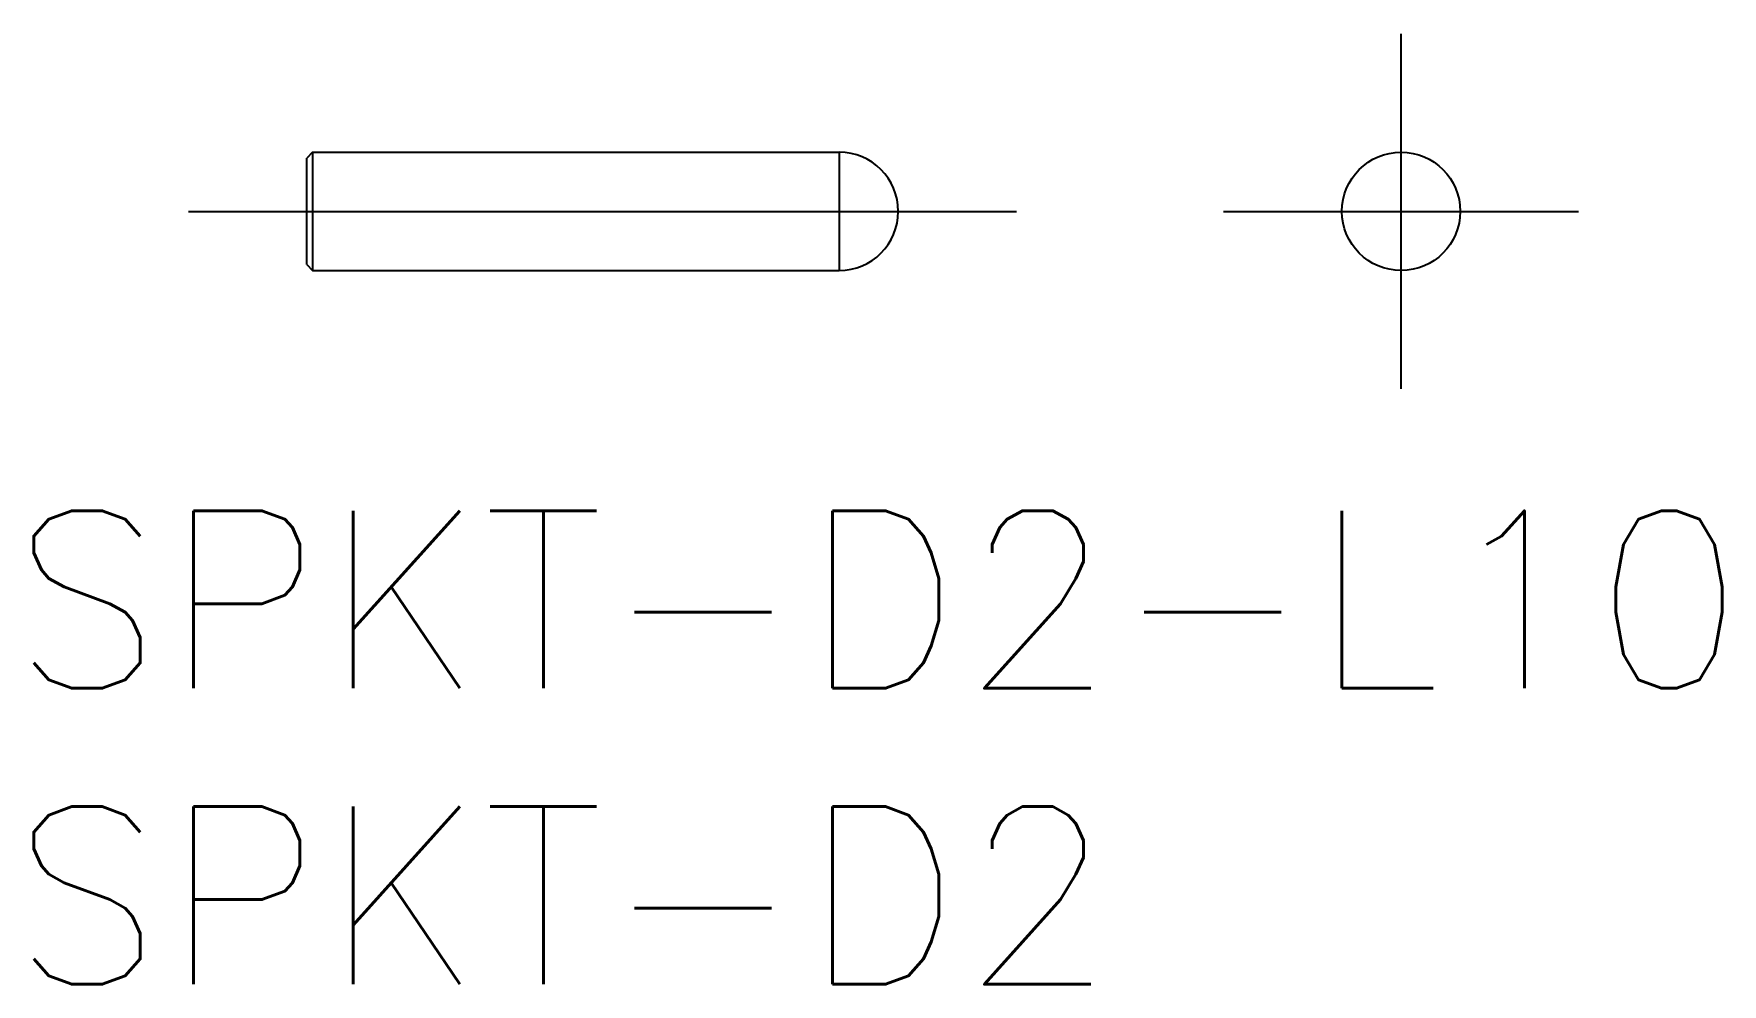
# Model space of a CAD drawing. Extents: x -23.1 to 5.4, y -13.1 to 3.
import ezdxf

# ---------------------------------------------------------------- set-up
doc = ezdxf.new("R2010")
doc.units = 0
doc.linetypes.add('CENTER', pattern=[50.8, 31.75, -6.35, 6.35, -6.35])
doc.layers.get('0').update_dxf_attribs({"linetype": 'CONTINUOUS'})
doc.layers.add('CENTER', color=1, linetype='CONTINUOUS')
doc.styles.get("Standard").update_dxf_attribs({"font": 'txt.shx', "height": 3, "bigfont": 'bigfont.shx'})

msp = doc.modelspace()

# ---------------------------------------------------------------- linework, layer by layer
at = {"color": 7, "linetype": 'CONTINUOUS'}
for p, q in [((-18.4, 1), (-18.5, 0.9)), ((-18.5, -0.9), (-18.5, 0.9)), ((-18.4, 1), (-9.5, 1)), ((-18.4, 1), (-18.4, -1)), ((-9.5, 1), (-9.5, -1)), ((-18.5, -0.9), (-18.4, -1)), ((-18.4, -1), (-9.5, -1))]:
    msp.add_line(p, q, dxfattribs=at)
msp.add_circle((0, 0), 1, dxfattribs=at)
msp.add_arc((-9.5, 0), 1, 270, 90, dxfattribs=at)
at = {"layer": 'CENTER', "color": 1, "linetype": 'CENTER'}
for p, q in [((0, -3), (0, 3)), ((-20.5, 0), (-6.5, 0)), ((-3, 0), (3, 0))]:
    msp.add_line(p, q, dxfattribs=at)

# ---------------------------------------------------------------- texts
at = {"color": 7, "linetype": 'CONTINUOUS'}
for s, p in [('SPKT-D2-L10', (-23.5, -8.058)), ('SPKT-D2', (-23.5, -13.058))]:
    msp.add_text(s, height=3, dxfattribs=at).set_placement(p)

doc.saveas('drawing.dxf')
